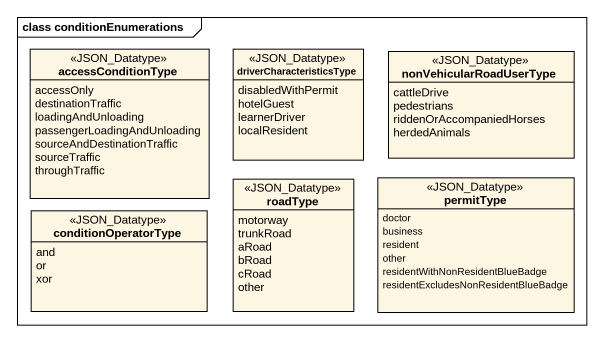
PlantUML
@startuml
mainframe class conditionEnumerations
hide circle
hide empty members
enum accessConditionType <<JSON_Datatype>> {
  accessOnly
  destinationTraffic
  loadingAndUnloading
  passengerLoadingAndUnloading
  sourceAndDestinationTraffic
  sourceTraffic
  throughTraffic
}
enum driverCharacteristicsType <<JSON_Datatype>> {
  disabledWithPermit
  hotelGuest
  learnerDriver
  localResident
}
enum nonVehicularRoadUserType <<JSON_Datatype>> {
  cattleDrive
  pedestrians
  riddenOrAccompaniedHorses
  herdedAnimals
}
enum roadType <<JSON_Datatype>> {
  motorway
  trunkRoad
  aRoad
  bRoad
  cRoad
  other
}
enum permitType <<JSON_Datatype>> {
  doctor
  business
  resident
  other
  residentWithNonResidentBlueBadge
  residentExcludesNonResidentBlueBadge
}
enum conditionOperatorType <<JSON_Datatype>> {
  and
  or
  xor
}
@enduml
